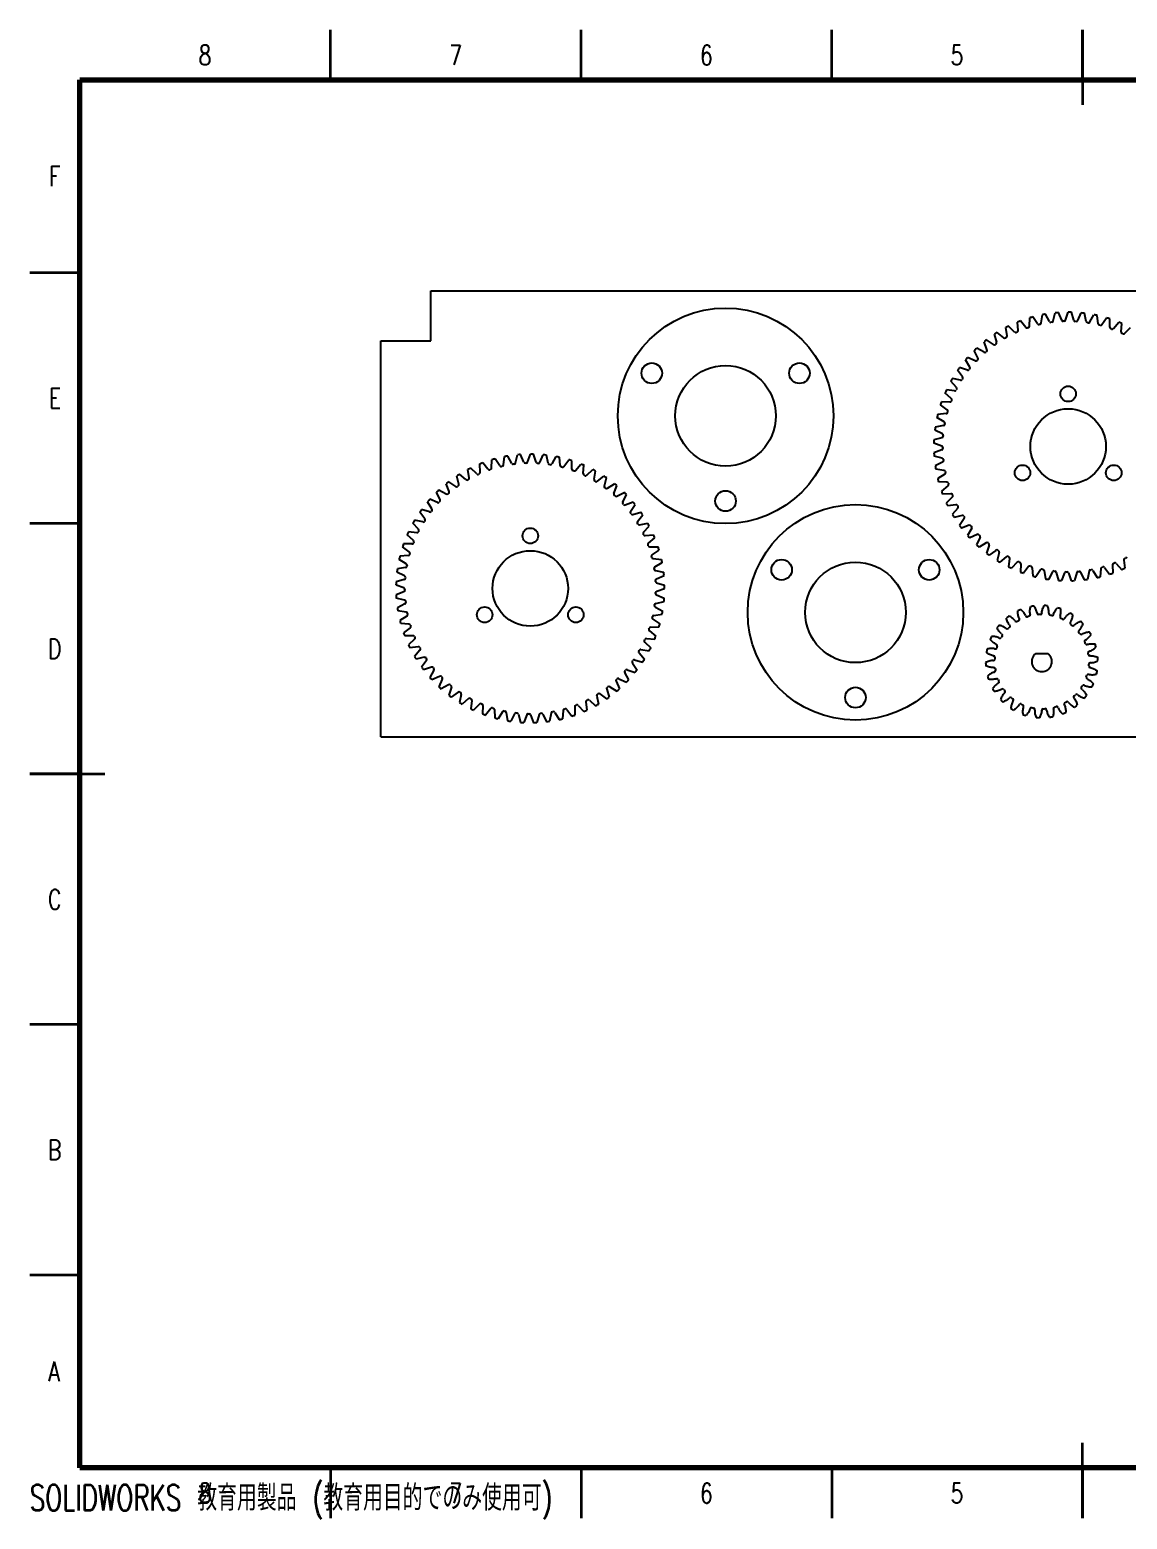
# Model space of a CAD drawing. Header units: millimetres. Extents: x 0 to 420, y 0 to 297.
# Drawn here: x 0 to 218.9, y -0.2 to 297 of the extents above; entities that cross this region are included whole.
import ezdxf

# ---------------------------------------------------------------- set-up
doc = ezdxf.new("R2010")
doc.units = ezdxf.units.MM
doc.styles.add('SLDTEXTSTYLE0', font='TXT', dxfattribs={"width": 0.75, "bigfont": 'bigfont'})
doc.styles.add('SLDTEXTSTYLE2', font='TXT', dxfattribs={"width": 0.7, "bigfont": 'bigfont'})

msp = doc.modelspace()

# ---------------------------------------------------------------- linework, layer by layer
at = {"color": 7, "linetype": 'Continuous', "lineweight": 35}
for p, q in [((60, 287), (60, 297)), ((110, 287), (110, 297)), ((160, 287), (160, 297)), ((210, 297), (210, 282)), ((210, 287), (210, 297)), ((10, 248.5), (0, 248.5)), ((10, 198.5), (0, 198.5)), ((0, 148.5), (15, 148.5)), ((10, 148.5), (0, 148.5)), ((10, 98.5), (0, 98.5)), ((10, 48.5), (0, 48.5)), ((210, 0), (210, 15)), ((60, 10), (60, 0)), ((110, 10), (110, 0)), ((160, 10), (160, 0)), ((210, 10), (210, 0))]:
    msp.add_line(p, q, dxfattribs=at)
at = {"color": 7, "linetype": 'Continuous', "lineweight": 70}
for p, q in [((10, 10), (10, 287)), ((10, 287), (410, 287)), ((410, 10), (10, 10))]:
    msp.add_line(p, q, dxfattribs=at)
at = {"color": 7, "linetype": 'Continuous', "lineweight": 25}
for p, q in [((80.03, 244.9), (238.03, 244.9)), ((80.03, 234.9), (80.03, 244.9)), ((196.44, 236.69), (195.26, 237.87)), ((197.13, 237), (197.03, 238.66)), ((198.69, 237.61), (197.63, 238.9)), ((199.41, 237.86), (199.47, 239.52)), ((201.03, 238.32), (200.1, 239.7)), ((201.76, 238.49), (201.99, 240.14)), ((203.42, 238.79), (202.63, 240.26)), ((204.17, 238.89), (204.55, 240.51)), ((205.84, 239.03), (205.2, 240.57)), ((206.6, 239.06), (207.14, 240.64)), ((208.28, 239.04), (207.79, 240.63)), ((209.04, 238.99), (209.72, 240.51)), ((210.71, 238.81), (210.37, 240.44)), ((211.46, 238.69), (212.28, 240.14)), ((213.1, 238.35), (212.92, 240)), ((213.83, 238.16), (214.8, 239.52)), ((215.44, 237.66), (215.42, 239.32)), ((216.15, 237.39), (217.24, 238.66)), ((217.7, 236.74), (217.84, 238.4)), ((70.03, 155.9), (70.03, 234.9)), ((70.03, 234.9), (80.03, 234.9)), ((192.25, 234.21), (190.86, 235.14)), ((192.87, 234.65), (192.45, 236.26)), ((194.28, 235.55), (193, 236.61)), ((194.94, 235.93), (194.68, 237.57)), ((218.38, 236.41), (219.59, 237.56)), ((189.13, 231.52), (188.41, 233.02)), ((190.35, 232.68), (188.88, 233.47)), ((190.92, 233.17), (190.35, 234.74)), ((186.07, 227.73), (185.08, 229.07)), ((187.04, 229.1), (185.45, 229.6)), ((187.51, 229.7), (186.65, 231.13)), ((188.61, 230.97), (187.07, 231.62)), ((184.83, 225.64), (183.71, 226.87)), ((185.66, 227.09), (184.03, 227.43)), ((183.79, 223.43), (182.56, 224.55)), ((184.48, 224.96), (182.83, 225.14)), ((182.77, 220.4), (181.11, 220.26)), ((182.98, 221.13), (181.64, 222.13)), ((183.52, 222.72), (181.85, 222.74)), ((182.03, 216.36), (180.52, 217.08)), ((182.25, 218.02), (180.61, 217.72)), ((182.39, 218.77), (180.96, 219.63)), ((181.9, 213.92), (180.33, 214.49)), ((181.96, 215.6), (180.36, 215.14)), ((92.12, 209.54), (92.18, 211.21)), ((93.74, 210), (92.81, 211.38)), ((94.48, 210.17), (94.7, 211.82)), ((96.13, 210.47), (95.34, 211.94)), ((96.88, 210.57), (97.26, 212.2)), ((98.55, 210.72), (97.91, 212.25)), ((99.31, 210.74), (99.85, 212.32)), ((100.99, 210.72), (100.5, 212.31)), ((101.75, 210.68), (102.43, 212.2)), ((103.42, 210.49), (103.08, 212.12)), ((104.17, 210.37), (105, 211.82)), ((105.81, 210.03), (105.63, 211.69)), ((106.55, 209.84), (107.51, 211.2)), ((181.91, 213.16), (180.36, 212.55)), ((182.01, 211.49), (180.4, 211.91)), ((86.99, 207.23), (85.71, 208.29)), ((87.65, 207.61), (87.39, 209.26)), ((89.15, 208.37), (87.97, 209.55)), ((89.84, 208.68), (89.74, 210.35)), ((91.4, 209.3), (90.35, 210.58)), ((108.15, 209.34), (108.13, 211.01)), ((108.86, 209.08), (109.95, 210.34)), ((110.41, 208.43), (110.55, 210.09)), ((111.09, 208.1), (112.3, 209.25)), ((112.57, 207.3), (112.87, 208.94)), ((182.09, 210.73), (180.61, 209.98)), ((182.35, 209.07), (180.71, 209.33)), ((182.51, 208.33), (181.1, 207.44)), ((83.06, 204.36), (81.6, 205.15)), ((83.64, 204.86), (83.06, 206.42)), ((84.96, 205.89), (83.58, 206.82)), ((85.58, 206.33), (85.16, 207.94)), ((113.22, 206.91), (114.53, 207.93)), ((114.61, 205.97), (115.07, 207.57)), ((115.22, 205.51), (116.63, 206.41)), ((116.52, 204.45), (117.13, 206)), ((182.93, 206.7), (181.26, 206.81)), ((183.15, 205.98), (181.84, 204.95)), ((80.22, 201.38), (79.36, 202.81)), ((81.32, 202.65), (79.79, 203.3)), ((81.84, 203.2), (81.12, 204.71)), ((117.08, 203.94), (118.56, 204.69)), ((118.27, 202.75), (119.02, 204.23)), ((118.78, 202.19), (120.33, 202.8)), ((119.84, 200.89), (120.74, 202.29)), ((183.73, 204.4), (182.06, 204.34)), ((184.02, 203.7), (182.82, 202.55)), ((184.75, 202.19), (183.1, 201.97)), ((78.78, 199.42), (77.79, 200.75)), ((79.75, 200.79), (78.16, 201.28)), ((120.3, 200.28), (121.9, 200.74)), ((121.23, 198.89), (122.26, 200.2)), ((185.11, 201.52), (184.02, 200.26)), ((185.98, 200.08), (184.36, 199.7)), ((186.4, 199.45), (185.44, 198.09)), ((76.51, 195.11), (75.27, 196.23)), ((77.2, 196.64), (75.54, 196.83)), ((77.54, 197.32), (76.42, 198.55)), ((78.37, 198.78), (76.74, 199.12)), ((121.62, 198.24), (123.26, 198.54)), ((122.42, 196.76), (123.57, 197.97)), ((122.75, 196.08), (124.41, 196.22)), ((187.4, 198.11), (185.83, 197.57)), ((187.89, 197.52), (187.06, 196.07)), ((189.01, 196.28), (187.49, 195.59)), ((75.69, 192.82), (74.35, 193.81)), ((76.23, 194.41), (74.56, 194.43)), ((123.4, 194.53), (124.66, 195.62)), ((123.66, 193.81), (125.33, 193.79)), ((189.55, 195.74), (188.87, 194.22)), ((190.79, 194.61), (189.35, 193.78)), ((191.38, 194.13), (190.84, 192.55)), ((75.1, 190.45), (73.67, 191.31)), ((75.48, 192.09), (73.82, 191.95)), ((124.16, 192.21), (125.52, 193.17)), ((124.35, 191.48), (126.01, 191.3)), ((124.69, 189.83), (126.14, 190.66)), ((192.73, 193.12), (191.37, 192.16)), ((193.36, 192.7), (192.98, 191.08)), ((194.79, 191.83), (193.53, 190.74)), ((195.46, 191.47), (195.24, 189.82)), ((196.97, 190.74), (195.82, 189.54)), ((197.67, 190.45), (197.61, 188.78)), ((216.7, 190.5), (217.82, 189.26)), ((218.23, 191.19), (218.41, 189.53)), ((74.67, 187.28), (73.07, 186.83)), ((74.74, 188.04), (73.23, 188.76)), ((74.96, 189.7), (73.32, 189.41)), ((124.81, 189.08), (126.44, 188.74)), ((124.99, 187.41), (126.51, 188.1)), ((199.25, 189.87), (198.22, 188.56)), ((199.97, 189.65), (200.07, 187.98)), ((201.6, 189.22), (200.7, 187.82)), ((202.34, 189.07), (202.6, 187.42)), ((204, 188.81), (203.24, 187.32)), ((204.76, 188.72), (205.17, 187.11)), ((206.43, 188.62), (205.82, 187.07)), ((207.19, 188.61), (207.76, 187.04)), ((208.87, 188.67), (208.41, 187.07)), ((209.62, 188.74), (210.34, 187.23)), ((211.29, 188.96), (210.99, 187.32)), ((212.04, 189.09), (212.9, 187.67)), ((213.67, 189.47), (213.53, 187.81)), ((214.4, 189.68), (215.4, 188.35)), ((215.99, 190.22), (216.01, 188.55)), ((74.61, 185.61), (73.05, 186.18)), ((74.62, 184.85), (73.07, 184.24)), ((125.04, 186.66), (126.63, 186.16)), ((125.06, 184.98), (126.64, 185.51)), ((74.72, 183.17), (73.11, 183.59)), ((74.8, 182.42), (73.32, 181.66)), ((124.79, 181.79), (126.25, 181)), ((124.89, 182.54), (126.51, 182.92)), ((125.03, 184.22), (126.57, 183.57)), ((75.06, 180.76), (73.42, 181.02)), ((75.22, 180.01), (73.81, 179.12)), ((75.64, 178.39), (73.98, 178.49)), ((124.31, 179.4), (125.69, 178.47)), ((124.48, 180.14), (126.14, 180.36)), ((196.51, 179.09), (196.56, 179)), ((197.33, 179.57), (197.38, 179.48)), ((198.62, 180.13), (198.66, 180.04)), ((199.54, 180.4), (199.56, 180.31)), ((200.92, 180.64), (200.93, 180.54)), ((201.88, 180.68), (201.88, 180.59)), ((203.28, 180.58), (203.27, 180.49)), ((204.22, 180.4), (204.19, 180.3)), ((205.55, 179.96), (205.52, 179.87)), ((206.42, 179.56), (206.37, 179.48)), ((207.61, 178.82), (207.55, 178.74)), ((75.87, 177.66), (74.55, 176.64)), ((76.44, 176.09), (74.78, 176.03)), ((76.74, 175.39), (75.53, 174.24)), ((122.99, 175.51), (124.65, 175.4)), ((123.61, 177.07), (124.89, 176.01)), ((123.85, 177.79), (125.52, 177.85)), ((193.33, 175.66), (193.41, 175.61)), ((193.83, 176.47), (193.91, 176.41)), ((194.71, 177.57), (194.78, 177.5)), ((195.39, 178.23), (195.46, 178.16)), ((208.35, 178.22), (208.29, 178.15)), ((209.34, 177.21), (209.26, 177.15)), ((209.92, 176.46), (209.84, 176.4)), ((77.46, 173.87), (75.81, 173.65)), ((77.82, 173.21), (76.73, 171.95)), ((121.54, 172.66), (122.6, 171.37)), ((121.92, 173.32), (123.56, 173.06)), ((122.68, 174.81), (123.86, 173.64)), ((192.44, 173.48), (192.53, 173.45)), ((192.73, 174.38), (192.82, 174.35)), ((200.68, 172.52), (203.05, 172.52)), ((210.63, 175.24), (210.54, 175.2)), ((211.01, 174.37), (210.92, 174.33)), ((211.41, 173.02), (211.32, 173)), ((78.69, 171.77), (77.07, 171.39)), ((79.11, 171.14), (78.15, 169.78)), ((80.12, 169.79), (78.54, 169.26)), ((120.2, 170.63), (121.13, 169.24)), ((120.64, 171.24), (122.25, 170.82)), ((192.1, 171.15), (192.19, 171.14)), ((192.17, 172.1), (192.26, 172.09)), ((192.17, 169.74), (192.26, 169.75)), ((211.57, 172.08), (211.47, 172.07)), ((211.57, 169.73), (211.47, 169.74)), ((211.64, 170.68), (211.54, 170.68)), ((80.6, 169.21), (79.77, 167.76)), ((81.73, 167.96), (80.21, 167.28)), ((82.26, 167.42), (81.58, 165.9)), ((116.96, 166.99), (117.6, 165.46)), ((117.5, 167.51), (119.01, 166.79)), ((118.66, 168.73), (119.46, 167.26)), ((119.16, 169.3), (120.73, 168.73)), ((192.33, 168.8), (192.42, 168.82)), ((192.73, 167.45), (192.82, 167.49)), ((193.11, 166.58), (193.19, 166.62)), ((211, 167.44), (210.91, 167.47)), ((211.3, 168.34), (211.2, 168.37)), ((83.51, 166.29), (82.06, 165.47)), ((84.09, 165.81), (83.56, 164.23)), ((85.44, 164.81), (84.08, 163.85)), ((86.07, 164.38), (85.69, 162.76)), ((87.5, 163.52), (86.24, 162.43)), ((113.08, 164.05), (113.42, 162.42)), ((113.72, 164.46), (115.05, 163.46)), ((115.09, 165.43), (115.58, 163.83)), ((115.68, 165.89), (117.11, 165.03)), ((193.82, 165.37), (193.9, 165.42)), ((194.4, 164.61), (194.47, 164.67)), ((195.38, 163.6), (195.45, 163.67)), ((208.34, 163.59), (208.28, 163.66)), ((209.02, 164.26), (208.95, 164.32)), ((209.91, 165.35), (209.83, 165.41)), ((210.41, 166.16), (210.32, 166.21)), ((88.17, 163.15), (87.95, 161.5)), ((89.69, 162.43), (88.54, 161.22)), ((90.38, 162.13), (90.32, 160.47)), ((91.96, 161.56), (90.93, 160.24)), ((92.69, 161.33), (92.79, 159.67)), ((94.31, 160.91), (93.41, 159.5)), ((95.05, 160.75), (95.31, 159.11)), ((104, 160.64), (103.7, 159)), ((104.75, 160.78), (105.61, 159.35)), ((106.38, 161.16), (106.24, 159.5)), ((107.11, 161.37), (108.11, 160.03)), ((108.7, 161.9), (108.72, 160.24)), ((109.41, 162.18), (110.53, 160.95)), ((110.94, 162.87), (111.12, 161.21)), ((111.62, 163.21), (112.85, 162.09)), ((196.12, 163), (196.18, 163.08)), ((197.32, 162.26), (197.36, 162.35)), ((198.18, 161.86), (198.22, 161.95)), ((199.52, 161.42), (199.54, 161.52)), ((200.46, 161.24), (200.47, 161.34)), ((201.86, 161.14), (201.86, 161.24)), ((202.81, 161.18), (202.8, 161.28)), ((204.2, 161.42), (204.18, 161.51)), ((205.11, 161.69), (205.08, 161.78)), ((206.4, 162.25), (206.36, 162.34)), ((207.22, 162.74), (207.17, 162.82)), ((96.71, 160.49), (95.96, 159)), ((97.47, 160.41), (97.88, 158.79)), ((99.14, 160.3), (98.53, 158.75)), ((99.9, 160.3), (100.47, 158.73)), ((101.58, 160.36), (101.12, 158.75)), ((102.34, 160.42), (103.06, 158.92)), ((70.03, 155.9), (238.03, 155.9))]:
    msp.add_line(p, q, dxfattribs=at)
for centre, radius in [((138.79, 219.96), 21.5), ((124.07, 228.46), 2.05), ((138.79, 219.96), 10.03), ((153.52, 228.46), 2.05), ((207.13, 224.34), 1.55), ((207.13, 213.84), 7.53), ((198.03, 208.59), 1.55), ((216.22, 208.59), 1.55), ((138.79, 202.96), 2.05), ((164.7, 180.74), 21.5), ((99.84, 196.02), 1.55), ((99.84, 185.52), 7.53), ((149.98, 189.24), 2.05), ((164.7, 180.74), 10.03), ((179.42, 189.24), 2.05), ((90.74, 180.27), 1.55), ((108.93, 180.27), 1.55), ((164.7, 163.74), 2.05)]:
    msp.add_circle(centre, radius, dxfattribs=at)
for centre, radius, start, end in [((207.13, 213.84), 26.8, 116.2825, 117.6724), ((207.13, 213.84), 26.8, 110.744, 112.1339), ((199.11, 237.83), 0.3, 288.4679, 3.9592), ((207.13, 213.84), 26.8, 105.2056, 106.5954), ((201.29, 238.46), 0.3, 207.8419, 283.3331), ((207.13, 213.84), 25, 102.9294, 103.3331), ((201.47, 238.5), 0.3, 282.9294, 358.4207), ((207.13, 213.84), 26.8, 99.6671, 101.057), ((203.69, 238.9), 0.3, 202.3034, 277.7947), ((207.13, 213.84), 25, 97.391, 97.7947), ((203.87, 238.93), 0.3, 277.391, 352.8822), ((207.13, 213.84), 26.8, 94.1287, 95.5185), ((206.13, 239.12), 0.3, 196.7649, 272.2562), ((207.13, 213.84), 25, 91.8525, 92.2562), ((206.31, 239.12), 0.3, 271.8525, 347.3438), ((207.13, 213.84), 26.8, 88.5902, 89.9801), ((208.57, 239.1), 0.3, 191.2265, 266.7177), ((207.13, 213.84), 25, 86.314, 86.7177), ((208.75, 239.09), 0.3, 266.314, 341.8053), ((207.13, 213.84), 26.8, 83.0517, 84.4416), ((211.01, 238.84), 0.3, 185.688, 261.1793), ((207.13, 213.84), 25, 80.7756, 81.1793), ((211.18, 238.81), 0.3, 260.7756, 336.2669), ((207.13, 213.84), 26.8, 77.5133, 78.9031), ((213.4, 238.35), 0.3, 180.1495, 255.6408), ((207.13, 213.84), 25, 75.2371, 75.6408), ((213.57, 238.3), 0.3, 255.2371, 330.7284), ((207.13, 213.84), 26.8, 71.9748, 73.3647), ((207.13, 213.84), 26.8, 66.4363, 67.8262), ((207.13, 213.84), 26.8, 127.3594, 128.7493), ((207.13, 213.84), 26.8, 121.821, 123.2108), ((194.5, 235.76), 0.3, 224.4572, 299.9485), ((207.13, 213.84), 25, 119.5448, 119.9485), ((194.65, 235.85), 0.3, 299.5448, 15.0361), ((196.67, 236.88), 0.3, 218.9188, 294.41), ((207.13, 213.84), 25, 114.0064, 114.41), ((196.83, 236.95), 0.3, 294.0064, 9.4976), ((198.94, 237.78), 0.3, 213.3803, 288.8716), ((207.13, 213.84), 25, 108.4679, 108.8716), ((215.74, 237.63), 0.3, 174.6111, 250.1024), ((207.13, 213.84), 25, 69.6987, 70.1024), ((215.9, 237.57), 0.3, 249.6987, 325.1899), ((217.99, 236.68), 0.3, 169.0726, 244.5639), ((207.13, 213.84), 25, 64.1602, 64.5639), ((218.15, 236.61), 0.3, 244.1602, 319.6515), ((207.13, 213.84), 26.8, 132.8979, 134.2877), ((190.52, 232.92), 0.3, 235.5342, 311.0254), ((207.13, 213.84), 25, 130.6217, 131.0254), ((190.65, 233.04), 0.3, 310.6217, 26.113), ((192.44, 234.44), 0.3, 229.9957, 305.487), ((207.13, 213.84), 25, 125.0833, 125.487), ((192.58, 234.54), 0.3, 305.0833, 20.5745), ((207.13, 213.84), 26.8, 143.9748, 145.3647), ((207.13, 213.84), 26.8, 138.4363, 139.8262), ((187.16, 229.38), 0.3, 246.6111, 322.1024), ((207.13, 213.84), 25, 141.6987, 142.1024), ((187.27, 229.52), 0.3, 321.6987, 37.1899), ((188.75, 231.23), 0.3, 241.0726, 316.5639), ((207.13, 213.84), 25, 136.1602, 136.5639), ((188.88, 231.36), 0.3, 316.1602, 31.6515), ((207.13, 213.84), 26.8, 149.5133, 150.9031), ((185.75, 227.38), 0.3, 252.1495, 327.6408), ((207.13, 213.84), 25, 147.2371, 147.6408), ((185.85, 227.53), 0.3, 327.2371, 42.7284), ((207.13, 213.84), 26.8, 155.0517, 156.4416), ((183.62, 223.19), 0.3, 338.314, 53.8053), ((207.13, 213.84), 25, 158.314, 158.7177), ((184.55, 225.25), 0.3, 257.688, 333.1793), ((207.13, 213.84), 25, 152.7756, 153.1793), ((184.63, 225.41), 0.3, 332.7756, 48.2669), ((207.13, 213.84), 26.8, 166.1287, 167.5185), ((207.13, 213.84), 26.8, 160.5902, 161.9801), ((182.78, 220.7), 0.3, 268.7649, 344.2562), ((182.82, 220.87), 0.3, 343.8525, 59.3438), ((207.13, 213.84), 25, 163.8525, 164.2562), ((183.55, 223.02), 0.3, 263.2265, 338.7177), ((207.13, 213.84), 26.8, 171.6671, 173.057), ((182.23, 218.32), 0.3, 274.3034, 349.7947), ((182.26, 218.5), 0.3, 349.391, 64.8822), ((207.13, 213.84), 25, 169.391, 169.7947), ((207.13, 213.84), 26.8, 177.2056, 178.5954), ((181.91, 215.9), 0.3, 279.8419, 355.3331), ((181.92, 216.07), 0.3, 354.9294, 70.4207), ((207.13, 213.84), 25, 174.9294, 175.3331), ((99.84, 185.52), 26.8, 105.2056, 106.5954), ((99.84, 185.52), 26.8, 99.6671, 101.057), ((99.84, 185.52), 26.8, 94.1287, 95.5185), ((99.84, 185.52), 26.8, 88.5902, 89.9801), ((99.84, 185.52), 26.8, 83.0517, 84.4416), ((99.84, 185.52), 26.8, 77.5133, 78.9031), ((99.84, 185.52), 26.8, 71.9748, 73.3647), ((207.13, 213.84), 26.8, 182.744, 184.1339), ((181.83, 213.63), 0.3, 0.4679, 75.9592), ((181.83, 213.45), 0.3, 285.3803, 0.8716), ((181.96, 211.19), 0.3, 6.0064, 81.4976), ((181.98, 211.01), 0.3, 290.9188, 6.41), ((207.13, 213.84), 25, 180.4679, 180.8716), ((207.13, 213.84), 25, 186.0064, 186.41), ((99.84, 185.52), 26.8, 121.821, 123.2108), ((99.84, 185.52), 26.8, 116.2825, 117.6724), ((89.38, 208.56), 0.3, 218.9188, 294.41), ((99.84, 185.52), 25, 114.0064, 114.41), ((89.54, 208.63), 0.3, 294.0064, 9.4976), ((99.84, 185.52), 26.8, 110.744, 112.1339), ((91.65, 209.46), 0.3, 213.3803, 288.8716), ((99.84, 185.52), 25, 108.4679, 108.8716), ((91.82, 209.52), 0.3, 288.4679, 3.9592), ((94, 210.14), 0.3, 207.8419, 283.3331), ((99.84, 185.52), 25, 102.9294, 103.3331), ((94.18, 210.18), 0.3, 282.9294, 358.4207), ((96.41, 210.59), 0.3, 202.3034, 277.7947), ((99.84, 185.52), 25, 97.391, 97.7947), ((96.58, 210.61), 0.3, 277.391, 352.8822), ((98.84, 210.8), 0.3, 196.7649, 272.2562), ((99.84, 185.52), 25, 91.8525, 92.2562), ((99.02, 210.81), 0.3, 271.8525, 347.3438), ((101.29, 210.78), 0.3, 191.2265, 266.7177), ((99.84, 185.52), 25, 86.314, 86.7177), ((101.46, 210.77), 0.3, 266.314, 341.8053), ((103.72, 210.52), 0.3, 185.688, 261.1793), ((99.84, 185.52), 25, 80.7756, 81.1793), ((103.89, 210.49), 0.3, 260.7756, 336.2669), ((106.11, 210.03), 0.3, 180.1495, 255.6408), ((99.84, 185.52), 25, 75.2371, 75.6408), ((106.28, 209.99), 0.3, 255.2371, 330.7284), ((108.45, 209.31), 0.3, 174.6111, 250.1024), ((99.84, 185.52), 25, 69.6987, 70.1024), ((108.62, 209.25), 0.3, 249.6987, 325.1899), ((99.84, 185.52), 26.8, 66.4363, 67.8262), ((110.7, 208.37), 0.3, 169.0726, 244.5639), ((99.84, 185.52), 25, 64.1602, 64.5639), ((110.86, 208.29), 0.3, 244.1602, 319.6515), ((99.84, 185.52), 26.8, 60.8979, 62.2877), ((207.13, 213.84), 26.8, 188.2825, 189.6724), ((182.34, 208.77), 0.3, 11.5448, 87.0361), ((182.37, 208.6), 0.3, 296.4572, 11.9485), ((207.13, 213.84), 25, 191.5448, 191.9485), ((99.84, 185.52), 26.8, 132.8979, 134.2877), ((99.84, 185.52), 26.8, 127.3594, 128.7493), ((85.15, 206.12), 0.3, 229.9957, 305.487), ((99.84, 185.52), 25, 125.0833, 125.487), ((85.3, 206.22), 0.3, 305.0833, 20.5745), ((87.21, 207.44), 0.3, 224.4572, 299.9485), ((99.84, 185.52), 25, 119.5448, 119.9485), ((87.36, 207.53), 0.3, 299.5448, 15.0361), ((112.86, 207.21), 0.3, 163.5342, 239.0254), ((99.84, 185.52), 25, 58.6217, 59.0254), ((113.01, 207.12), 0.3, 238.6217, 314.113), ((99.84, 185.52), 26.8, 55.3594, 56.7493), ((114.89, 205.86), 0.3, 157.9957, 233.487), ((99.84, 185.52), 25, 53.0833, 53.487), ((115.03, 205.75), 0.3, 233.0833, 308.5745), ((99.84, 185.52), 26.8, 49.821, 51.2108), ((207.13, 213.84), 26.8, 193.821, 195.2108), ((182.94, 206.41), 0.3, 17.0833, 92.5745), ((183, 206.24), 0.3, 301.9957, 17.487), ((207.13, 213.84), 25, 197.0833, 197.487), ((99.84, 185.52), 26.8, 138.4363, 139.8262), ((81.47, 202.92), 0.3, 241.0726, 316.5639), ((99.84, 185.52), 25, 136.1602, 136.5639), ((81.59, 203.05), 0.3, 316.1602, 31.6515), ((83.23, 204.61), 0.3, 235.5342, 311.0254), ((99.84, 185.52), 25, 130.6217, 131.0254), ((83.37, 204.72), 0.3, 310.6217, 26.113), ((116.78, 204.31), 0.3, 152.4572, 227.9485), ((99.84, 185.52), 25, 47.5448, 47.9485), ((116.92, 204.19), 0.3, 227.5448, 303.0361), ((118.52, 202.58), 0.3, 146.9188, 222.41), ((99.84, 185.52), 25, 42.0064, 42.41), ((118.64, 202.45), 0.3, 222.0064, 297.4976), ((99.84, 185.52), 26.8, 44.2825, 45.6724), ((99.84, 185.52), 26.8, 38.744, 40.1339), ((207.13, 213.84), 26.8, 199.3594, 200.7493), ((207.13, 213.84), 26.8, 204.8979, 206.2877), ((183.77, 204.11), 0.3, 22.6217, 98.113), ((183.84, 203.94), 0.3, 307.5342, 23.0254), ((207.13, 213.84), 25, 202.6217, 203.0254), ((184.82, 201.9), 0.3, 28.1602, 103.6515), ((99.84, 185.52), 26.8, 143.9748, 145.3647), ((78.56, 199.21), 0.3, 327.2371, 42.7284), ((79.87, 201.06), 0.3, 246.6111, 322.1024), ((99.84, 185.52), 25, 141.6987, 142.1024), ((79.98, 201.2), 0.3, 321.6987, 37.1899), ((120.08, 200.7), 0.3, 141.3803, 216.8716), ((99.84, 185.52), 25, 36.4679, 36.8716), ((120.18, 200.56), 0.3, 216.4679, 291.9592), ((99.84, 185.52), 26.8, 33.2056, 34.5954), ((207.13, 213.84), 26.8, 210.4363, 211.8262), ((207.13, 213.84), 25, 208.1602, 208.5639), ((184.91, 201.74), 0.3, 313.0726, 28.5639), ((186.08, 199.8), 0.3, 33.6987, 109.1899), ((207.13, 213.84), 25, 213.6987, 214.1024), ((186.18, 199.65), 0.3, 318.6111, 34.1024), ((99.84, 185.52), 26.8, 155.0517, 156.4416), ((99.84, 185.52), 26.8, 149.5133, 150.9031), ((77.26, 196.94), 0.3, 257.688, 333.1793), ((99.84, 185.52), 25, 152.7756, 153.1793), ((77.34, 197.1), 0.3, 332.7756, 48.2669), ((78.47, 199.06), 0.3, 252.1495, 327.6408), ((99.84, 185.52), 25, 147.2371, 147.6408), ((121.45, 198.68), 0.3, 135.8419, 211.3331), ((99.84, 185.52), 25, 30.9294, 31.3331), ((121.54, 198.53), 0.3, 210.9294, 286.4207), ((122.62, 196.53), 0.3, 130.3034, 205.7947), ((99.84, 185.52), 25, 25.391, 25.7947), ((122.69, 196.37), 0.3, 205.391, 280.8822), ((99.84, 185.52), 26.8, 27.6671, 29.057), ((99.84, 185.52), 26.8, 22.1287, 23.5185), ((207.13, 213.84), 26.8, 215.9748, 217.3647), ((187.53, 197.83), 0.3, 39.2371, 114.7284), ((207.13, 213.84), 25, 219.2371, 219.6408), ((187.64, 197.7), 0.3, 324.1495, 39.6408), ((189.17, 196.02), 0.3, 44.7756, 120.2669), ((207.13, 213.84), 25, 224.7756, 225.1793), ((99.84, 185.52), 26.8, 160.5902, 161.9801), ((76.26, 194.7), 0.3, 263.2265, 338.7177), ((76.33, 194.87), 0.3, 338.314, 53.8053), ((99.84, 185.52), 25, 158.314, 158.7177), ((123.57, 194.28), 0.3, 124.7649, 200.2562), ((99.84, 185.52), 25, 19.8525, 20.2562), ((123.63, 194.11), 0.3, 199.8525, 275.3438), ((99.84, 185.52), 26.8, 16.5902, 17.9801), ((207.13, 213.84), 26.8, 221.5133, 222.9031), ((207.13, 213.84), 26.8, 227.0517, 228.4416), ((189.29, 195.89), 0.3, 329.688, 45.1793), ((190.97, 194.37), 0.3, 50.314, 125.8053), ((207.13, 213.84), 25, 230.314, 230.7177), ((191.11, 194.25), 0.3, 335.2265, 50.7177), ((192.92, 192.9), 0.3, 55.8525, 131.3438), ((99.84, 185.52), 26.8, 166.1287, 167.5185), ((74.97, 190.18), 0.3, 349.391, 64.8822), ((75.49, 192.39), 0.3, 268.7649, 344.2562), ((75.54, 192.56), 0.3, 343.8525, 59.3438), ((99.84, 185.52), 25, 163.8525, 164.2562), ((124.31, 191.95), 0.3, 119.2265, 194.7177), ((99.84, 185.52), 25, 14.314, 14.7177), ((124.35, 191.78), 0.3, 194.314, 269.8053), ((99.84, 185.52), 26.8, 11.0517, 12.4416), ((207.13, 213.84), 26.8, 232.5902, 233.9801), ((207.13, 213.84), 26.8, 238.1287, 239.5185), ((207.13, 213.84), 25, 235.8525, 236.2562), ((193.07, 192.8), 0.3, 340.7649, 56.2562), ((195.01, 191.63), 0.3, 61.391, 136.8822), ((207.13, 213.84), 25, 241.391, 241.7947), ((195.17, 191.54), 0.3, 346.3034, 61.7947), ((197.21, 190.56), 0.3, 66.9294, 142.4207), ((207.13, 213.84), 25, 246.9294, 247.3331), ((197.38, 190.49), 0.3, 351.8419, 67.3331), ((216.29, 190.26), 0.3, 111.2371, 186.7284), ((207.13, 213.84), 25, 291.2371, 291.6408), ((216.46, 190.32), 0.3, 36.1495, 111.6408), ((218.52, 191.25), 0.3, 116.7756, 192.2669), ((207.13, 213.84), 25, 296.7756, 297.1793), ((218.68, 191.33), 0.3, 41.688, 117.1793), ((99.84, 185.52), 26.8, 171.6671, 173.057), ((74.62, 187.58), 0.3, 279.8419, 355.3331), ((74.64, 187.76), 0.3, 354.9294, 70.4207), ((99.84, 185.52), 25, 174.9294, 175.3331), ((74.94, 190), 0.3, 274.3034, 349.7947), ((99.84, 185.52), 25, 169.391, 169.7947), ((124.81, 189.56), 0.3, 113.688, 189.1793), ((99.84, 185.52), 25, 8.7756, 9.1793), ((124.84, 189.38), 0.3, 188.7756, 264.2669), ((125.09, 187.13), 0.3, 108.1495, 183.6408), ((99.84, 185.52), 26.8, 5.5133, 6.9031), ((207.13, 213.84), 26.8, 243.6671, 245.057), ((207.13, 213.84), 26.8, 249.2056, 250.5954), ((199.5, 189.71), 0.3, 72.4679, 147.9592), ((207.13, 213.84), 25, 252.4679, 252.8716), ((199.67, 189.66), 0.3, 357.3803, 72.8716), ((207.13, 213.84), 26.8, 254.744, 256.1339), ((201.87, 189.09), 0.3, 78.0064, 153.4976), ((207.13, 213.84), 25, 258.0064, 258.41), ((202.04, 189.05), 0.3, 2.9188, 78.41), ((207.13, 213.84), 26.8, 260.2825, 261.6724), ((204.28, 188.7), 0.3, 83.5448, 159.0361), ((207.13, 213.84), 25, 263.5448, 263.9485), ((204.46, 188.68), 0.3, 8.4572, 83.9485), ((206.72, 188.54), 0.3, 89.0833, 164.5745), ((207.13, 213.84), 25, 269.0833, 269.487), ((206.9, 188.54), 0.3, 13.9957, 89.487), ((209.16, 188.62), 0.3, 94.6217, 170.113), ((207.13, 213.84), 25, 274.6217, 275.0254), ((209.34, 188.63), 0.3, 19.5342, 95.0254), ((207.13, 213.84), 26.8, 276.8979, 278.2877), ((211.59, 188.93), 0.3, 100.1602, 175.6515), ((207.13, 213.84), 25, 280.1602, 280.5639), ((211.76, 188.97), 0.3, 25.0726, 100.5639), ((207.13, 213.84), 26.8, 282.4363, 283.8262), ((213.97, 189.48), 0.3, 105.6987, 181.1899), ((207.13, 213.84), 25, 285.6987, 286.1024), ((214.14, 189.53), 0.3, 30.6111, 106.1024), ((207.13, 213.84), 26.8, 287.9748, 289.3647), ((207.13, 213.84), 26.8, 293.5133, 294.9031), ((99.84, 185.52), 26.8, 177.2056, 178.5954), ((74.54, 185.31), 0.3, 0.4679, 75.9592), ((74.54, 185.14), 0.3, 285.3803, 0.8716), ((99.84, 185.52), 25, 180.4679, 180.8716), ((99.84, 185.52), 25, 3.2371, 3.6408), ((125.1, 186.95), 0.3, 183.2371, 258.7284), ((125.12, 184.68), 0.3, 102.6111, 178.1024), ((99.84, 185.52), 25, 357.6987, 358.1024), ((125.12, 184.51), 0.3, 177.6987, 253.1899), ((99.84, 185.52), 26.8, 359.9748, 1.3647), ((207.13, 213.84), 26.8, 265.821, 267.2108), ((207.13, 213.84), 26.8, 271.3594, 272.7493), ((99.84, 185.52), 26.8, 182.744, 184.1339), ((99.84, 185.52), 26.8, 188.2825, 189.6724), ((74.68, 182.87), 0.3, 6.0064, 81.4976), ((74.7, 182.7), 0.3, 290.9188, 6.41), ((99.84, 185.52), 25, 186.0064, 186.41), ((99.84, 185.52), 25, 352.1602, 352.5639), ((124.9, 182.07), 0.3, 172.1602, 247.6515), ((124.92, 182.25), 0.3, 97.0726, 172.5639), ((99.84, 185.52), 26.8, 354.4363, 355.8262), ((201.87, 170.91), 11.2, 111.788, 115.2438), ((201.87, 170.91), 11.2, 97.9418, 101.3977), ((201.87, 170.91), 11.2, 84.0957, 87.5515), ((201.87, 170.91), 11.2, 70.2495, 73.7054), ((99.84, 185.52), 26.8, 193.821, 195.2108), ((75.05, 180.46), 0.3, 11.5448, 87.0361), ((75.09, 180.28), 0.3, 296.4572, 11.9485), ((99.84, 185.52), 25, 191.5448, 191.9485), ((75.65, 178.09), 0.3, 17.0833, 92.5745), ((124.45, 179.67), 0.3, 166.6217, 242.113), ((99.84, 185.52), 25, 346.6217, 347.0254), ((124.49, 179.84), 0.3, 91.5342, 167.0254), ((99.84, 185.52), 26.8, 343.3594, 344.7493), ((99.84, 185.52), 26.8, 348.8979, 350.2877), ((201.87, 170.91), 11.2, 125.6341, 129.09), ((196.8, 179.16), 0.28, 213.2348, 301.5773), ((201.87, 170.91), 9.4, 119.3007, 121.5773), ((197.13, 179.35), 0.28, 299.3007, 27.6431), ((198.92, 180.13), 0.28, 199.3887, 287.7311), ((201.87, 170.91), 9.4, 105.4545, 107.7311), ((199.29, 180.24), 0.28, 285.4545, 13.797), ((201.21, 180.57), 0.28, 185.5425, 273.885), ((201.87, 170.91), 9.4, 91.6084, 93.885), ((201.6, 180.59), 0.28, 271.6084, 359.9508), ((203.54, 180.45), 0.28, 171.6964, 260.0388), ((201.87, 170.91), 9.4, 77.7622, 80.0388), ((203.92, 180.37), 0.28, 257.7622, 346.1046), ((205.78, 179.77), 0.28, 157.8502, 246.1927), ((201.87, 170.91), 9.4, 63.916, 66.1927), ((206.12, 179.61), 0.28, 243.916, 332.2585), ((201.87, 170.91), 11.2, 56.4033, 59.8592), ((207.78, 178.58), 0.28, 144.0041, 232.3465), ((201.87, 170.91), 9.4, 50.0699, 52.3465), ((201.87, 170.91), 11.2, 42.5572, 46.0131), ((99.84, 185.52), 26.8, 199.3594, 200.7493), ((75.71, 177.92), 0.3, 301.9957, 17.487), ((99.84, 185.52), 25, 197.0833, 197.487), ((76.48, 175.79), 0.3, 22.6217, 98.113), ((76.55, 175.63), 0.3, 307.5342, 23.0254), ((99.84, 185.52), 25, 202.6217, 203.0254), ((122.94, 175.21), 0.3, 80.4572, 155.9485), ((123.77, 177.32), 0.3, 161.0833, 236.5745), ((99.84, 185.52), 25, 341.0833, 341.487), ((123.83, 177.49), 0.3, 85.9957, 161.487), ((99.84, 185.52), 26.8, 337.821, 339.2108), ((201.87, 170.91), 11.2, 153.3264, 156.7823), ((201.87, 170.91), 11.2, 139.4803, 142.9361), ((193.55, 175.86), 0.28, 240.9271, 329.2696), ((201.87, 170.91), 9.4, 146.993, 149.2696), ((193.75, 176.18), 0.28, 326.993, 55.3354), ((194.97, 177.71), 0.28, 227.081, 315.4234), ((201.87, 170.91), 9.4, 133.1468, 135.4234), ((195.25, 177.97), 0.28, 313.1468, 41.4893), ((208.08, 178.33), 0.28, 230.0699, 318.4123), ((209.44, 176.94), 0.28, 130.1579, 218.5004), ((201.87, 170.91), 9.4, 36.2237, 38.5004), ((209.68, 176.63), 0.28, 216.2237, 304.5662), ((201.87, 170.91), 11.2, 28.711, 32.1669), ((99.84, 185.52), 26.8, 204.8979, 206.2877), ((77.53, 173.58), 0.3, 28.1602, 103.6515), ((99.84, 185.52), 25, 208.1602, 208.5639), ((77.62, 173.42), 0.3, 313.0726, 28.5639), ((121.75, 172.87), 0.3, 150.0064, 225.4976), ((99.84, 185.52), 25, 330.0064, 330.41), ((121.84, 173.03), 0.3, 74.9188, 150.41), ((122.87, 175.05), 0.3, 155.5448, 231.0361), ((99.84, 185.52), 25, 335.5448, 335.9485), ((99.84, 185.52), 26.8, 332.2825, 333.6724), ((201.87, 170.91), 11.2, 167.1726, 170.6284), ((192.61, 173.72), 0.28, 254.7733, 343.1157), ((192.72, 174.09), 0.28, 340.8391, 69.1816), ((201.87, 170.91), 9.4, 160.8391, 163.1157), ((201.87, 170.91), 2, 126.3897, 53.6103), ((210.67, 174.95), 0.28, 116.3118, 204.6542), ((201.87, 170.91), 9.4, 22.3776, 24.6542), ((210.82, 174.6), 0.28, 202.3776, 290.72), ((211.38, 172.73), 0.28, 102.4656, 190.808), ((201.87, 170.91), 9.4, 8.5314, 10.808), ((201.87, 170.91), 11.2, 14.8649, 18.3207), ((99.84, 185.52), 26.8, 210.4363, 211.8262), ((99.84, 185.52), 26.8, 215.9748, 217.3647), ((78.79, 171.48), 0.3, 33.6987, 109.1899), ((99.84, 185.52), 25, 213.6987, 214.1024), ((78.89, 171.34), 0.3, 318.6111, 34.1024), ((80.24, 169.52), 0.3, 39.2371, 114.7284), ((99.84, 185.52), 25, 219.2371, 219.6408), ((80.36, 169.38), 0.3, 324.1495, 39.6408), ((120.43, 170.82), 0.3, 144.4679, 219.9592), ((99.84, 185.52), 25, 324.4679, 324.8716), ((120.53, 170.96), 0.3, 69.3803, 144.8716), ((99.84, 185.52), 26.8, 326.744, 328.1339), ((201.87, 170.91), 11.2, 181.0187, 184.4746), ((192.2, 171.42), 0.28, 268.6194, 356.9619), ((192.23, 171.81), 0.28, 354.6853, 83.0277), ((192.3, 169.48), 0.28, 8.5314, 96.8739), ((201.87, 170.91), 9.4, 174.6853, 176.9619), ((201.87, 170.91), 9.4, 188.5314, 190.808), ((211.44, 172.35), 0.28, 188.5314, 276.8739), ((201.87, 170.91), 9.4, 354.6853, 356.9619), ((211.51, 170.01), 0.28, 174.6853, 263.0277), ((211.53, 170.4), 0.28, 88.6194, 176.9619), ((201.87, 170.91), 11.2, 1.0187, 4.4746), ((99.84, 185.52), 26.8, 221.5133, 222.9031), ((81.88, 167.7), 0.3, 44.7756, 120.2669), ((99.84, 185.52), 25, 224.7756, 225.1793), ((82, 167.58), 0.3, 329.688, 45.1793), ((117.22, 167.14), 0.3, 133.391, 208.8822), ((99.84, 185.52), 25, 313.391, 313.7947), ((117.35, 167.26), 0.3, 58.3034, 133.7947), ((118.91, 168.9), 0.3, 138.9294, 214.4207), ((99.84, 185.52), 25, 318.9294, 319.3331), ((119.03, 169.03), 0.3, 63.8419, 139.3331), ((99.84, 185.52), 26.8, 315.6671, 317.057), ((99.84, 185.52), 26.8, 321.2056, 322.5954), ((201.87, 170.91), 11.2, 194.8649, 198.3207), ((192.36, 169.1), 0.28, 282.4656, 10.808), ((192.92, 167.23), 0.28, 22.3776, 110.72), ((201.87, 170.91), 9.4, 202.3776, 204.6542), ((193.07, 166.87), 0.28, 296.3118, 24.6542), ((211.01, 167.73), 0.28, 160.8391, 249.1816), ((201.87, 170.91), 9.4, 340.8391, 343.1157), ((211.13, 168.1), 0.28, 74.7733, 163.1157), ((201.87, 170.91), 11.2, 333.3264, 336.7823), ((201.87, 170.91), 11.2, 347.1726, 350.6284), ((99.84, 185.52), 26.8, 227.0517, 228.4416), ((83.68, 166.05), 0.3, 50.314, 125.8053), ((99.84, 185.52), 26.8, 232.5902, 233.9801), ((99.84, 185.52), 25, 230.314, 230.7177), ((83.82, 165.94), 0.3, 335.2265, 50.7177), ((85.64, 164.58), 0.3, 55.8525, 131.3438), ((99.84, 185.52), 25, 235.8525, 236.2562), ((85.78, 164.48), 0.3, 340.7649, 56.2562), ((87.72, 163.31), 0.3, 61.391, 136.8822), ((99.84, 185.52), 25, 241.391, 241.7947), ((87.88, 163.23), 0.3, 346.3034, 61.7947), ((113.36, 164.14), 0.3, 122.314, 197.8053), ((99.84, 185.52), 25, 302.314, 302.7177), ((113.51, 164.24), 0.3, 47.2265, 122.7177), ((99.84, 185.52), 26.8, 304.5902, 305.9801), ((115.36, 165.54), 0.3, 127.8525, 203.3438), ((99.84, 185.52), 25, 307.8525, 308.2562), ((115.5, 165.65), 0.3, 52.7649, 128.2562), ((99.84, 185.52), 26.8, 310.1287, 311.5185), ((201.87, 170.91), 11.2, 208.711, 212.1669), ((194.06, 165.19), 0.28, 36.2237, 124.5662), ((201.87, 170.91), 9.4, 216.2237, 218.5004), ((194.29, 164.89), 0.28, 310.1579, 38.5004), ((195.65, 163.49), 0.28, 50.0699, 138.4123), ((201.87, 170.91), 9.4, 230.0699, 232.3465), ((208.49, 163.85), 0.28, 133.1468, 221.4893), ((201.87, 170.91), 9.4, 313.1468, 315.4234), ((208.76, 164.12), 0.28, 47.081, 135.4234), ((209.99, 165.64), 0.28, 146.993, 235.3354), ((201.87, 170.91), 9.4, 326.993, 329.2696), ((210.19, 165.97), 0.28, 60.9271, 149.2696), ((201.87, 170.91), 11.2, 319.4803, 322.9361), ((99.84, 185.52), 26.8, 238.1287, 239.5185), ((99.84, 185.52), 26.8, 243.6671, 245.057), ((89.92, 162.24), 0.3, 66.9294, 142.4207), ((99.84, 185.52), 25, 246.9294, 247.3331), ((90.09, 162.18), 0.3, 351.8419, 67.3331), ((92.22, 161.4), 0.3, 72.4679, 147.9592), ((99.84, 185.52), 25, 252.4679, 252.8716), ((92.39, 161.34), 0.3, 357.3803, 72.8716), ((94.58, 160.77), 0.3, 78.0064, 153.4976), ((99.84, 185.52), 25, 258.0064, 258.41), ((94.75, 160.74), 0.3, 2.9188, 78.41), ((96.99, 160.38), 0.3, 83.5448, 159.0361), ((99.84, 185.52), 25, 263.5448, 263.9485), ((97.17, 160.36), 0.3, 8.4572, 83.9485), ((99.43, 160.22), 0.3, 89.0833, 164.5745), ((99.84, 185.52), 25, 269.0833, 269.487), ((99.61, 160.22), 0.3, 13.9957, 89.487), ((101.88, 160.3), 0.3, 94.6217, 170.113), ((99.84, 185.52), 25, 274.6217, 275.0254), ((102.05, 160.32), 0.3, 19.5342, 95.0254), ((104.3, 160.62), 0.3, 100.1602, 175.6515), ((99.84, 185.52), 25, 280.1602, 280.5639), ((104.48, 160.65), 0.3, 25.0726, 100.5639), ((106.68, 161.17), 0.3, 105.6987, 181.1899), ((99.84, 185.52), 25, 285.6987, 286.1024), ((106.85, 161.21), 0.3, 30.6111, 106.1024), ((109, 161.94), 0.3, 111.2371, 186.7284), ((99.84, 185.52), 25, 291.2371, 291.6408), ((109.17, 162), 0.3, 36.1495, 111.6408), ((99.84, 185.52), 26.8, 293.5133, 294.9031), ((111.24, 162.93), 0.3, 116.7756, 192.2669), ((99.84, 185.52), 25, 296.7756, 297.1793), ((111.39, 163.02), 0.3, 41.688, 117.1793), ((99.84, 185.52), 26.8, 299.0517, 300.4416), ((201.87, 170.91), 11.2, 222.5572, 226.0131), ((201.87, 170.91), 11.2, 236.4033, 239.8592), ((195.95, 163.25), 0.28, 324.0041, 52.3465), ((197.61, 162.22), 0.28, 63.916, 152.2585), ((201.87, 170.91), 9.4, 243.916, 246.1927), ((197.96, 162.06), 0.28, 337.8502, 66.1927), ((199.82, 161.45), 0.28, 77.7622, 166.1046), ((201.87, 170.91), 9.4, 257.7622, 260.0388), ((200.19, 161.38), 0.28, 351.6964, 80.0388), ((202.14, 161.24), 0.28, 91.6084, 179.9508), ((201.87, 170.91), 9.4, 271.6084, 273.885), ((202.52, 161.25), 0.28, 5.5425, 93.885), ((204.45, 161.58), 0.28, 105.4545, 193.797), ((201.87, 170.91), 9.4, 285.4545, 287.7311), ((204.82, 161.69), 0.28, 19.3887, 107.7311), ((201.87, 170.91), 11.2, 291.788, 295.2438), ((206.61, 162.47), 0.28, 119.3007, 207.6431), ((201.87, 170.91), 9.4, 299.3007, 301.5773), ((206.94, 162.66), 0.28, 33.2348, 121.5773), ((201.87, 170.91), 11.2, 305.6341, 309.09), ((99.84, 185.52), 26.8, 249.2056, 250.5954), ((99.84, 185.52), 26.8, 254.744, 256.1339), ((99.84, 185.52), 26.8, 260.2825, 261.6724), ((99.84, 185.52), 26.8, 265.821, 267.2108), ((99.84, 185.52), 26.8, 271.3594, 272.7493), ((99.84, 185.52), 26.8, 276.8979, 278.2877), ((99.84, 185.52), 26.8, 282.4363, 283.8262), ((99.84, 185.52), 26.8, 287.9748, 289.3647), ((201.87, 170.91), 11.2, 250.2495, 253.7054), ((201.87, 170.91), 11.2, 264.0957, 267.5515), ((201.87, 170.91), 11.2, 277.9418, 281.3977)]:
    msp.add_arc(centre, radius, start, end, dxfattribs=at)
for points, knots in [([(198.62, 180.13), (198.5, 180.35), (198.26, 180.79), (197.9, 181.14), (197.71, 181.31)], [0, 0, 0, 0, 0.499204, 1, 1, 1, 1]), ([(199.54, 180.4), (199.52, 180.65), (199.47, 181.16), (199.59, 181.65), (199.65, 181.89)], [0, 0, 0, 0, 0.499196, 1, 1, 1, 1]), ([(200.92, 180.64), (200.86, 180.88), (200.73, 181.37), (200.46, 181.79), (200.32, 182)], [0, 0, 0, 0, 0.49919, 1, 1, 1, 1]), ([(201.88, 180.68), (201.92, 180.93), (202, 181.43), (202.23, 181.88), (202.35, 182.1)], [0, 0, 0, 0, 0.499202, 1, 1, 1, 1]), ([(203.28, 180.58), (203.28, 180.83), (203.27, 181.34), (203.1, 181.81), (203.02, 182.05)], [0, 0, 0, 0, 0.499198, 1, 1, 1, 1]), ([(204.22, 180.4), (204.31, 180.63), (204.51, 181.09), (204.84, 181.47), (205.01, 181.66)], [0, 0, 0, 0, 0.499197, 1, 1, 1, 1]), ([(205.55, 179.96), (205.61, 180.21), (205.72, 180.7), (205.68, 181.2), (205.65, 181.45)], [0, 0, 0, 0, 0.499194, 1, 1, 1, 1]), ([(195.39, 178.23), (195.26, 178.44), (194.99, 178.87), (194.87, 179.36), (194.81, 179.6)], [0, 0, 0, 0, 0.4992, 1, 1, 1, 1]), ([(196.51, 179.09), (196.34, 179.27), (196, 179.65), (195.56, 179.89), (195.34, 180.01)], [0, 0, 0, 0, 0.499197, 1, 1, 1, 1]), ([(197.33, 179.57), (197.25, 179.81), (197.09, 180.29), (197.09, 180.79), (197.09, 181.04)], [0, 0, 0, 0, 0.499195, 1, 1, 1, 1]), ([(206.42, 179.56), (206.57, 179.76), (206.87, 180.17), (207.28, 180.45), (207.49, 180.6)], [0, 0, 0, 0, 0.499204, 1, 1, 1, 1]), ([(207.61, 178.82), (207.73, 179.04), (207.95, 179.49), (208.03, 179.99), (208.07, 180.24)], [0, 0, 0, 0, 0.4991999, 1, 1, 1, 1]), ([(208.35, 178.22), (208.55, 178.38), (208.94, 178.7), (209.41, 178.88), (209.65, 178.97)], [0, 0, 0, 0, 0.499196, 1, 1, 1, 1]), ([(209.34, 177.21), (209.5, 177.4), (209.83, 177.79), (210.02, 178.25), (210.12, 178.49)], [0, 0, 0, 0, 0.4992, 1, 1, 1, 1]), ([(193.33, 175.66), (193.09, 175.75), (192.62, 175.92), (192.11, 175.93), (191.86, 175.94)], [0, 0, 0, 0, 0.4991958, 1, 1, 1, 1]), ([(193.83, 176.47), (193.65, 176.64), (193.28, 176.99), (193.05, 177.44), (192.93, 177.66)], [0, 0, 0, 0, 0.499196, 1, 1, 1, 1]), ([(194.71, 177.57), (194.5, 177.71), (194.08, 177.99), (193.6, 178.12), (193.35, 178.19)], [0, 0, 0, 0, 0.499194, 1, 1, 1, 1]), ([(209.92, 176.46), (210.14, 176.56), (210.6, 176.78), (211.1, 176.84), (211.35, 176.87)], [0, 0, 0, 0, 0.499202, 1, 1, 1, 1]), ([(210.63, 175.24), (210.83, 175.39), (211.25, 175.68), (211.54, 176.09), (211.69, 176.29)], [0, 0, 0, 0, 0.499203, 1, 1, 1, 1]), ([(192.17, 172.1), (191.93, 172.17), (191.44, 172.31), (191.03, 172.59), (190.82, 172.74)], [0, 0, 0, 0, 0.4991995, 1, 1, 1, 1]), ([(192.44, 173.48), (192.19, 173.51), (191.69, 173.56), (191.19, 173.45), (190.95, 173.4)], [0, 0, 0, 0, 0.4992037, 1, 1, 1, 1]), ([(192.73, 174.38), (192.52, 174.51), (192.08, 174.76), (191.74, 175.14), (191.58, 175.33)], [0, 0, 0, 0, 0.499199, 1, 1, 1, 1]), ([(211.01, 174.37), (211.26, 174.42), (211.75, 174.52), (212.25, 174.46), (212.5, 174.43)], [0, 0, 0, 0, 0.499198, 1, 1, 1, 1]), ([(211.41, 173.02), (211.64, 173.11), (212.11, 173.3), (212.5, 173.62), (212.69, 173.78)], [0, 0, 0, 0, 0.4991993, 1, 1, 1, 1]), ([(192.1, 171.15), (191.85, 171.11), (191.35, 171.05), (190.9, 170.82), (190.67, 170.71)], [0, 0, 0, 0, 0.499195, 1, 1, 1, 1]), ([(192.17, 169.74), (191.91, 169.75), (191.41, 169.77), (190.94, 169.95), (190.7, 170.04)], [0, 0, 0, 0, 0.499198, 1, 1, 1, 1]), ([(211.57, 172.08), (211.82, 172.07), (212.33, 172.05), (212.8, 171.87), (213.03, 171.79)], [0, 0, 0, 0, 0.499198, 1, 1, 1, 1]), ([(211.57, 169.73), (211.81, 169.66), (212.3, 169.52), (212.71, 169.23), (212.92, 169.09)], [0, 0, 0, 0, 0.4991995, 1, 1, 1, 1]), ([(211.64, 170.68), (211.89, 170.71), (212.39, 170.78), (212.84, 171), (213.07, 171.11)], [0, 0, 0, 0, 0.499195, 1, 1, 1, 1]), ([(192.33, 168.8), (192.09, 168.71), (191.62, 168.53), (191.24, 168.2), (191.04, 168.04)], [0, 0, 0, 0, 0.499196, 1, 1, 1, 1]), ([(192.73, 167.45), (192.48, 167.4), (191.99, 167.3), (191.49, 167.36), (191.24, 167.39)], [0, 0, 0, 0, 0.499193, 1, 1, 1, 1]), ([(193.11, 166.58), (192.9, 166.43), (192.49, 166.14), (192.19, 165.74), (192.05, 165.53)], [0, 0, 0, 0, 0.499203, 1, 1, 1, 1]), ([(211, 167.44), (211.22, 167.31), (211.66, 167.06), (211.99, 166.68), (212.16, 166.5)], [0, 0, 0, 0, 0.499199, 1, 1, 1, 1]), ([(211.3, 168.34), (211.55, 168.32), (212.05, 168.26), (212.54, 168.37), (212.79, 168.42)], [0, 0, 0, 0, 0.4991941, 1, 1, 1, 1]), ([(193.82, 165.37), (193.59, 165.26), (193.14, 165.04), (192.64, 164.98), (192.39, 164.95)], [0, 0, 0, 0, 0.4992, 1, 1, 1, 1]), ([(194.4, 164.61), (194.23, 164.42), (193.9, 164.04), (193.71, 163.57), (193.62, 163.34)], [0, 0, 0, 0, 0.499196, 1, 1, 1, 1]), ([(195.38, 163.6), (195.19, 163.44), (194.8, 163.12), (194.33, 162.94), (194.09, 162.85)], [0, 0, 0, 0, 0.499198, 1, 1, 1, 1]), ([(208.34, 163.59), (208.48, 163.38), (208.75, 162.95), (208.87, 162.46), (208.93, 162.22)], [0, 0, 0, 0, 0.4991972, 1, 1, 1, 1]), ([(209.02, 164.26), (209.23, 164.12), (209.65, 163.84), (210.14, 163.7), (210.38, 163.63)], [0, 0, 0, 0, 0.499202, 1, 1, 1, 1]), ([(209.91, 165.35), (210.09, 165.18), (210.45, 164.83), (210.69, 164.38), (210.81, 164.16)], [0, 0, 0, 0, 0.499204, 1, 1, 1, 1]), ([(210.41, 166.16), (210.65, 166.08), (211.12, 165.9), (211.62, 165.89), (211.88, 165.88)], [0, 0, 0, 0, 0.499195, 1, 1, 1, 1]), ([(196.12, 163), (196.01, 162.78), (195.78, 162.33), (195.71, 161.83), (195.67, 161.58)], [0, 0, 0, 0, 0.499195, 1, 1, 1, 1]), ([(197.32, 162.26), (197.17, 162.06), (196.87, 161.66), (196.45, 161.37), (196.24, 161.23)], [0, 0, 0, 0, 0.4992, 1, 1, 1, 1]), ([(198.18, 161.86), (198.13, 161.61), (198.01, 161.12), (198.06, 160.62), (198.08, 160.37)], [0, 0, 0, 0, 0.499199, 1, 1, 1, 1]), ([(199.52, 161.42), (199.42, 161.19), (199.23, 160.73), (198.89, 160.35), (198.73, 160.16)], [0, 0, 0, 0, 0.499197, 1, 1, 1, 1]), ([(200.46, 161.24), (200.46, 160.99), (200.47, 160.49), (200.63, 160.01), (200.72, 159.77)], [0, 0, 0, 0, 0.499194, 1, 1, 1, 1]), ([(201.86, 161.14), (201.82, 160.89), (201.74, 160.39), (201.51, 159.95), (201.39, 159.72)], [0, 0, 0, 0, 0.499195, 1, 1, 1, 1]), ([(202.81, 161.18), (202.88, 160.94), (203, 160.45), (203.28, 160.03), (203.42, 159.82)], [0, 0, 0, 0, 0.499199, 1, 1, 1, 1]), ([(204.2, 161.42), (204.22, 161.17), (204.26, 160.67), (204.14, 160.18), (204.08, 159.93)], [0, 0, 0, 0, 0.4992, 1, 1, 1, 1]), ([(205.11, 161.69), (205.23, 161.47), (205.47, 161.03), (205.84, 160.68), (206.03, 160.51)], [0, 0, 0, 0, 0.4992, 1, 1, 1, 1]), ([(206.4, 162.25), (206.48, 162.02), (206.64, 161.54), (206.64, 161.03), (206.64, 160.78)], [0, 0, 0, 0, 0.4992034, 1, 1, 1, 1]), ([(207.22, 162.74), (207.39, 162.55), (207.73, 162.18), (208.17, 161.93), (208.39, 161.81)], [0, 0, 0, 0, 0.499197, 1, 1, 1, 1])]:
    msp.add_open_spline(points, degree=3, knots=knots, dxfattribs=at)

# ---------------------------------------------------------------- texts
at = {"color": 7, "linetype": 'Continuous', "lineweight": 0, "char_height": 3.97, "attachment_point": 2, "style": 'SLDTEXTSTYLE0'}
for s, insert in [('8', (34.96, 293.95)), ('7', (84.96, 293.95)), ('6', (134.96, 293.95)), ('5', (184.96, 293.95)), ('F', (4.96, 269.76)), ('E', (5.01, 225.45)), ('D', (4.95, 175.45)), ('C', (4.96, 125.45)), ('B', (4.97, 75.45)), ('A', (4.84, 31.26)), ('8', (34.96, 6.95)), ('7', (84.96, 6.95)), ('6', (134.96, 6.95)), ('5', (184.96, 6.95))]:
    msp.add_mtext(s, dxfattribs=dict(at, insert=insert))
at = {"color": 7, "linetype": 'Continuous', "insert": (0, 6.62), "char_height": 5.1381, "attachment_point": 1, "style": 'SLDTEXTSTYLE2'}
msp.add_mtext('SOLIDWORKS 教育用製品 (教育用目的でのみ使用可)', dxfattribs=at)

doc.saveas('drawing.dxf')
